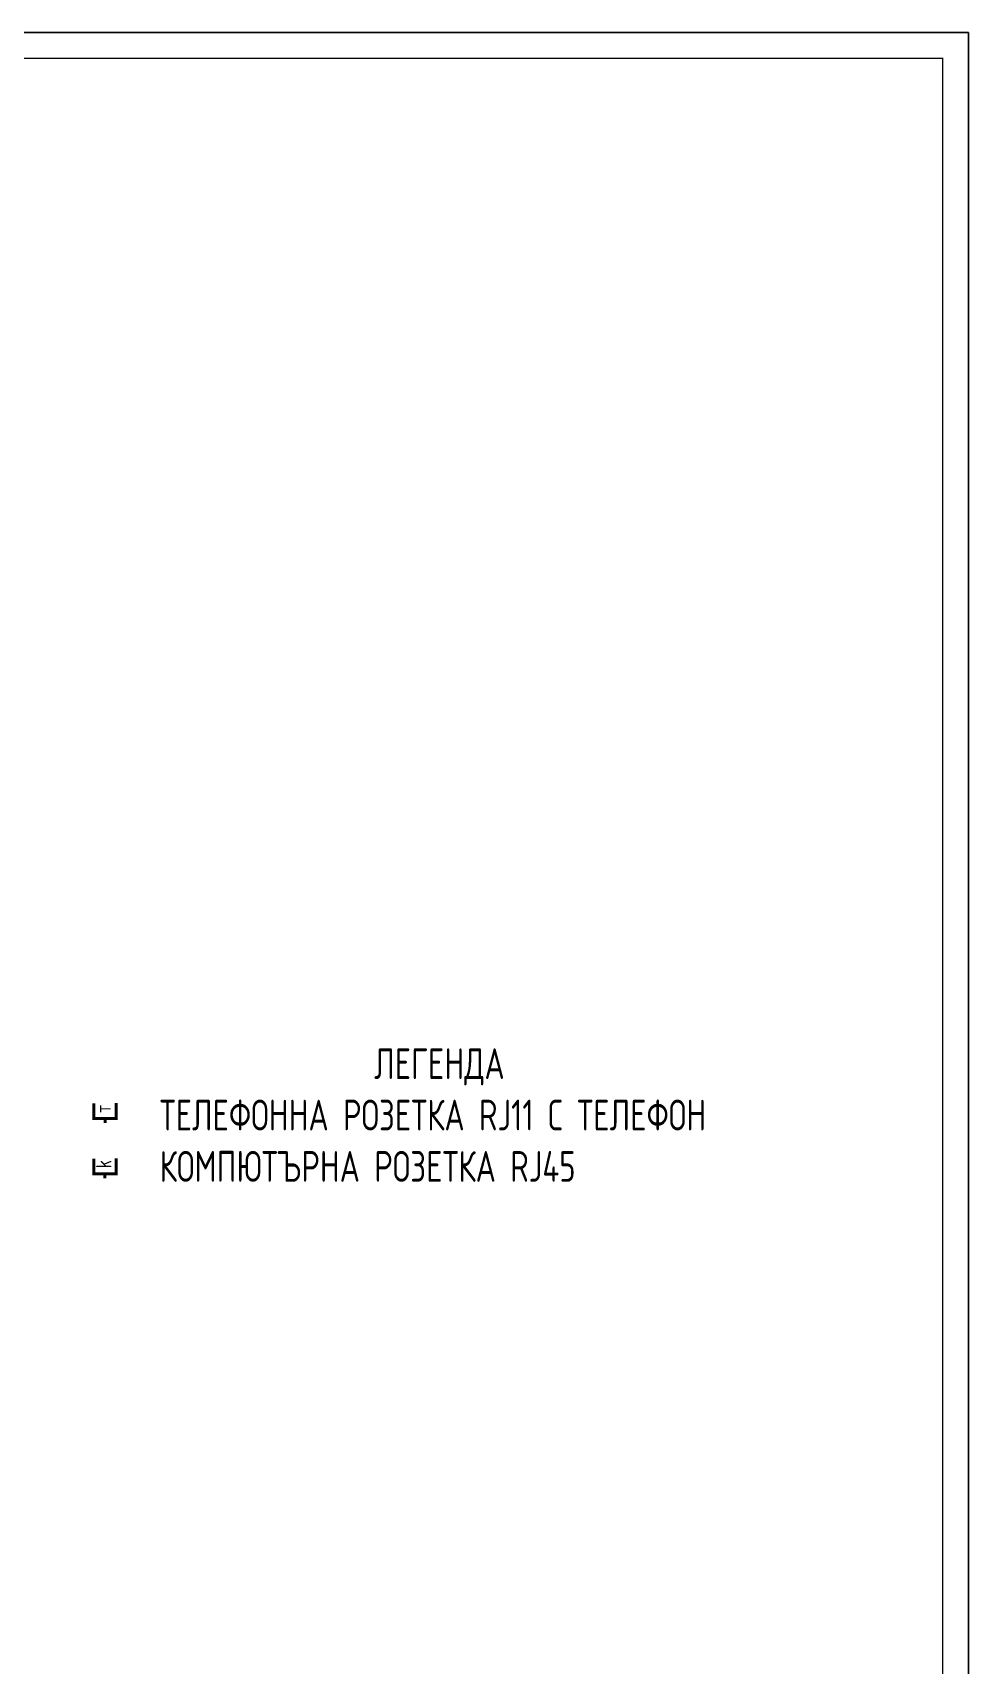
# Model space of a CAD drawing. Extents: x 25325 to 182345, y 3956 to 147305.
# Drawn here: x 45983 to 46894, y 12928 to 14518 of the extents above; entities that cross this region are included whole.
import ezdxf

# ---------------------------------------------------------------- set-up
doc = ezdxf.new("R2010")
doc.units = 0
doc.header["$MEASUREMENT"] = 0
doc.layers.get('0').update_dxf_attribs({"linetype": 'CONTINUOUS'})
doc.layers.add('CAT6A UNDERGROUND PORTS ROUTING', color=1, linetype='CONTINUOUS')
doc.layers.add('ELSH', color=111, linetype='CONTINUOUS')
doc.styles.get("Standard").update_dxf_attribs({"font": 'simplex.shx', "width": 0.7, "height": 10})

# ---------------------------------------------------------------- blocks, each defined once
blk = doc.blocks.new('A1_M100')
at = {"ltscale": 30}
blk.add_lwpolyline([(0, 5940), (8410, 5940), (8410, 0), (0, 0)], close=True, dxfattribs=at)
at = {"ltscale": 30, "const_width": 3}
blk.add_lwpolyline([(8360, 5890), (200, 5890), (200, 50), (8360, 50)], close=True, dxfattribs=at)

msp = doc.modelspace()

# ---------------------------------------------------------------- linework, layer by layer
at = {"layer": 'CAT6A UNDERGROUND PORTS ROUTING', "const_width": 3}
for points in [[(46064.48, 13475.71), (46064.48, 13460.78), (46042.71, 13460.78), (46042.71, 13475.47)], [(46053.59, 13460.78), (46053.59, 13456.37)], [(46064.36, 13421.81), (46064.36, 13406.88), (46042.6, 13406.88), (46042.6, 13421.57)], [(46053.48, 13406.88), (46053.48, 13402.46)]]:
    msp.add_lwpolyline(points, dxfattribs=at)

# ---------------------------------------------------------------- block references
at = {"layer": 'ELSH', "xscale": 0.5, "yscale": 0.5, "zscale": 0.5}
msp.add_blockref('A1_M100', (42689.24, 11548.03), dxfattribs=at)

# ---------------------------------------------------------------- texts
at = {"layer": 'CAT6A UNDERGROUND PORTS ROUTING', "char_height": 15, "attachment_point": 1, "rotation": 90}
for s, insert in [('т', (46044.09, 13466.29)), ('k', (46044.75, 13412.31))]:
    msp.add_mtext(s, dxfattribs=dict(at, insert=insert))
at = {"layer": 'ELSH', "insert": (46106.76, 13529.07), "char_height": 30, "attachment_point": 1}
msp.add_mtext_dynamic_manual_height_columns('{\\Fsimplex|c204;               ЛЕГЕНДА\\PТЕЛЕФОННА РОЗЕТКА }RJ11 {\\Fsimplex|c204;С ТЕЛЕФОН\\PКОМПЮТЪРНА РОЗЕТКА }RJ45', width=805.7176, gutter_width=150, heights=[0], dxfattribs=at)

doc.saveas('drawing.dxf')
